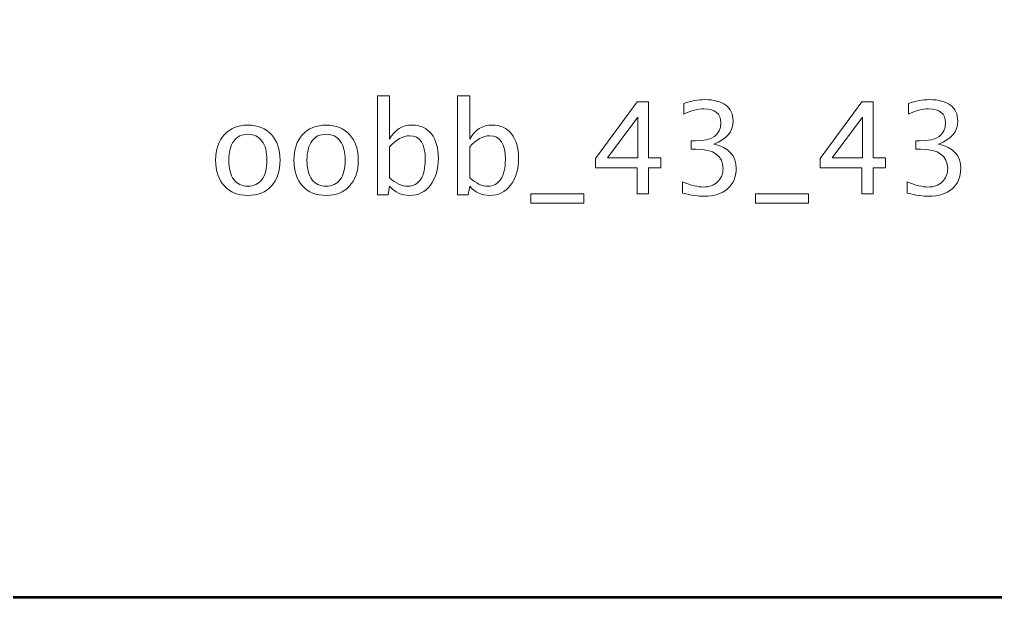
# Model space of a CAD drawing. Header units: centimetres. Extents: x -6.7 to 6.7, y -12.1 to 12.1.
# Drawn here: x -0.966 to 3.903, y 0.15 to 3.035 of the extents above; entities that cross this region are included whole.
import ezdxf

# ---------------------------------------------------------------- set-up
doc = ezdxf.new("R2010")
doc.units = ezdxf.units.CM
doc.header["$MEASUREMENT"] = 0
doc.layers.add('Layer 1', color=7, linetype='Continuous')

msp = doc.modelspace()

# ---------------------------------------------------------------- linework, layer by layer
at = {"layer": 'Layer 1', "lineweight": 53}
msp.add_open_spline([(6.2, 12.05), (6.2, 12.05), (-6.2, 12.05), (-6.2, 12.05), (-6.2, 12.05), (-6.47614, 12.05), (-6.7, 11.82614), (-6.7, 11.55), (-6.7, 11.55), (-6.7, 11.55), (-6.7, 0.65), (-6.7, 0.65), (-6.7, 0.65), (-6.7, 0.37386), (-6.47614, 0.15), (-6.2, 0.15), (-6.2, 0.15), (-6.2, 0.15), (6.2, 0.15), (6.2, 0.15), (6.2, 0.15), (6.47614, 0.15), (6.7, 0.37386), (6.7, 0.65), (6.7, 0.65), (6.7, 0.65), (6.7, 11.55), (6.7, 11.55), (6.7, 11.55), (6.7, 11.82614), (6.47614, 12.05), (6.2, 12.05)], degree=3, knots=[0, 0, 0, 0, 0.1111111, 0.1111111, 0.1111111, 0.1111111, 0.2222222, 0.2222222, 0.2222222, 0.2222222, 0.3333333, 0.3333333, 0.3333333, 0.3333333, 0.4444444, 0.4444444, 0.4444444, 0.4444444, 0.5555556, 0.5555556, 0.5555556, 0.5555556, 0.6666667, 0.6666667, 0.6666667, 0.6666667, 0.7777778, 0.7777778, 0.7777778, 0.7777778, 1, 1, 1, 1], dxfattribs=at)
at = {"layer": 'Layer 1', "color": 5, "lineweight": 9}
for points, knots in [([(0.81951, 2.16059), (0.81951, 2.16059), (0.81951, 2.65399), (0.81951, 2.65399), (0.81951, 2.65399), (0.81951, 2.65399), (0.88047, 2.65399), (0.88047, 2.65399), (0.88047, 2.65399), (0.88047, 2.65399), (0.88047, 2.43734), (0.88047, 2.43734), (0.88047, 2.43734), (0.90545, 2.48444), (0.94302, 2.50794), (0.99309, 2.50794), (0.99309, 2.50794), (1.03362, 2.50794), (1.06548, 2.49322), (1.08876, 2.4637), (1.08876, 2.4637), (1.11204, 2.43417), (1.12369, 2.39385), (1.12369, 2.34273), (1.12369, 2.34273), (1.12369, 2.28706), (1.11046, 2.24208), (1.0841, 2.208), (1.0841, 2.208), (1.05775, 2.17382), (1.02304, 2.15678), (0.98007, 2.15678), (0.98007, 2.15678), (0.94016, 2.15678), (0.90693, 2.17202), (0.88047, 2.20261), (0.88047, 2.20261), (0.88047, 2.20261), (0.87306, 2.16059), (0.87306, 2.16059), (0.87306, 2.16059), (0.87306, 2.16059), (0.81951, 2.16059), (0.81951, 2.16059)], [0, 0, 0, 0, 0.0833333, 0.0833333, 0.0833333, 0.0833333, 0.1666667, 0.1666667, 0.1666667, 0.1666667, 0.25, 0.25, 0.25, 0.25, 0.3333333, 0.3333333, 0.3333333, 0.3333333, 0.4166667, 0.4166667, 0.4166667, 0.4166667, 0.5, 0.5, 0.5, 0.5, 0.5833333, 0.5833333, 0.5833333, 0.5833333, 0.6666667, 0.6666667, 0.6666667, 0.6666667, 0.75, 0.75, 0.75, 0.75, 0.8333333, 0.8333333, 0.8333333, 0.8333333, 1, 1, 1, 1]), ([(1.21914, 2.16059), (1.21914, 2.16059), (1.21914, 2.65399), (1.21914, 2.65399), (1.21914, 2.65399), (1.21914, 2.65399), (1.2801, 2.65399), (1.2801, 2.65399), (1.2801, 2.65399), (1.2801, 2.65399), (1.2801, 2.43734), (1.2801, 2.43734), (1.2801, 2.43734), (1.30508, 2.48444), (1.34265, 2.50794), (1.39272, 2.50794), (1.39272, 2.50794), (1.43325, 2.50794), (1.46511, 2.49322), (1.48839, 2.4637), (1.48839, 2.4637), (1.51167, 2.43417), (1.52332, 2.39385), (1.52332, 2.34273), (1.52332, 2.34273), (1.52332, 2.28706), (1.51009, 2.24208), (1.48373, 2.208), (1.48373, 2.208), (1.45738, 2.17382), (1.42267, 2.15678), (1.3797, 2.15678), (1.3797, 2.15678), (1.33979, 2.15678), (1.30656, 2.17202), (1.2801, 2.20261), (1.2801, 2.20261), (1.2801, 2.20261), (1.27269, 2.16059), (1.27269, 2.16059), (1.27269, 2.16059), (1.27269, 2.16059), (1.21914, 2.16059), (1.21914, 2.16059)], [0, 0, 0, 0, 0.0833333, 0.0833333, 0.0833333, 0.0833333, 0.1666667, 0.1666667, 0.1666667, 0.1666667, 0.25, 0.25, 0.25, 0.25, 0.3333333, 0.3333333, 0.3333333, 0.3333333, 0.4166667, 0.4166667, 0.4166667, 0.4166667, 0.5, 0.5, 0.5, 0.5, 0.5833333, 0.5833333, 0.5833333, 0.5833333, 0.6666667, 0.6666667, 0.6666667, 0.6666667, 0.75, 0.75, 0.75, 0.75, 0.8333333, 0.8333333, 0.8333333, 0.8333333, 1, 1, 1, 1]), ([(2.34162, 2.16758), (2.34162, 2.16758), (2.34162, 2.22473), (2.34162, 2.22473), (2.34162, 2.22473), (2.38522, 2.20737), (2.41941, 2.19869), (2.44449, 2.19869), (2.44449, 2.19869), (2.47402, 2.19869), (2.49784, 2.20716), (2.51615, 2.2242), (2.51615, 2.2242), (2.53446, 2.24124), (2.54356, 2.26346), (2.54356, 2.29077), (2.54356, 2.29077), (2.54356, 2.35554), (2.49848, 2.38792), (2.4083, 2.38792), (2.4083, 2.38792), (2.4083, 2.38792), (2.38417, 2.38792), (2.38417, 2.38792), (2.38417, 2.38792), (2.38417, 2.38792), (2.38417, 2.42888), (2.38417, 2.42888), (2.38417, 2.42888), (2.38417, 2.42888), (2.40554, 2.4292), (2.40554, 2.4292), (2.40554, 2.4292), (2.49032, 2.4292), (2.53277, 2.45904), (2.53277, 2.51884), (2.53277, 2.51884), (2.53277, 2.56572), (2.50461, 2.58922), (2.44841, 2.58922), (2.44841, 2.58922), (2.41824, 2.58922), (2.3848, 2.58054), (2.34797, 2.56318), (2.34797, 2.56318), (2.34797, 2.56318), (2.34797, 2.61652), (2.34797, 2.61652), (2.34797, 2.61652), (2.38406, 2.6288), (2.41888, 2.63494), (2.45232, 2.63494), (2.45232, 2.63494), (2.49784, 2.63494), (2.53287, 2.62583), (2.55721, 2.60763), (2.55721, 2.60763), (2.58155, 2.58953), (2.59373, 2.56318), (2.59373, 2.52868), (2.59373, 2.52868), (2.59373, 2.47481), (2.56187, 2.43639), (2.49805, 2.41353), (2.49805, 2.41353), (2.57203, 2.39628), (2.60897, 2.35575), (2.60897, 2.29172), (2.60897, 2.29172), (2.60897, 2.24854), (2.59468, 2.21457), (2.56621, 2.18991), (2.56621, 2.18991), (2.53774, 2.16525), (2.49858, 2.15297), (2.44883, 2.15297), (2.44883, 2.15297), (2.42047, 2.15297), (2.3848, 2.15784), (2.34162, 2.16758)], [0, 0, 0, 0, 0.047619, 0.047619, 0.047619, 0.047619, 0.0952381, 0.0952381, 0.0952381, 0.0952381, 0.1428571, 0.1428571, 0.1428571, 0.1428571, 0.1904762, 0.1904762, 0.1904762, 0.1904762, 0.2380952, 0.2380952, 0.2380952, 0.2380952, 0.2857143, 0.2857143, 0.2857143, 0.2857143, 0.3333333, 0.3333333, 0.3333333, 0.3333333, 0.3809524, 0.3809524, 0.3809524, 0.3809524, 0.4285714, 0.4285714, 0.4285714, 0.4285714, 0.4761905, 0.4761905, 0.4761905, 0.4761905, 0.5238095, 0.5238095, 0.5238095, 0.5238095, 0.5714286, 0.5714286, 0.5714286, 0.5714286, 0.6190476, 0.6190476, 0.6190476, 0.6190476, 0.6666667, 0.6666667, 0.6666667, 0.6666667, 0.7142857, 0.7142857, 0.7142857, 0.7142857, 0.7619048, 0.7619048, 0.7619048, 0.7619048, 0.8095238, 0.8095238, 0.8095238, 0.8095238, 0.8571429, 0.8571429, 0.8571429, 0.8571429, 0.9047619, 0.9047619, 0.9047619, 0.9047619, 1, 1, 1, 1]), ([(3.46219, 2.16758), (3.46219, 2.16758), (3.46219, 2.22473), (3.46219, 2.22473), (3.46219, 2.22473), (3.50579, 2.20737), (3.53998, 2.19869), (3.56506, 2.19869), (3.56506, 2.19869), (3.59459, 2.19869), (3.61841, 2.20716), (3.63672, 2.2242), (3.63672, 2.2242), (3.65503, 2.24124), (3.66413, 2.26346), (3.66413, 2.29077), (3.66413, 2.29077), (3.66413, 2.35554), (3.61905, 2.38792), (3.52887, 2.38792), (3.52887, 2.38792), (3.52887, 2.38792), (3.50474, 2.38792), (3.50474, 2.38792), (3.50474, 2.38792), (3.50474, 2.38792), (3.50474, 2.42888), (3.50474, 2.42888), (3.50474, 2.42888), (3.50474, 2.42888), (3.52611, 2.4292), (3.52611, 2.4292), (3.52611, 2.4292), (3.61089, 2.4292), (3.65334, 2.45904), (3.65334, 2.51884), (3.65334, 2.51884), (3.65334, 2.56572), (3.62518, 2.58922), (3.56898, 2.58922), (3.56898, 2.58922), (3.53881, 2.58922), (3.50537, 2.58054), (3.46854, 2.56318), (3.46854, 2.56318), (3.46854, 2.56318), (3.46854, 2.61652), (3.46854, 2.61652), (3.46854, 2.61652), (3.50463, 2.6288), (3.53945, 2.63494), (3.57289, 2.63494), (3.57289, 2.63494), (3.61841, 2.63494), (3.65344, 2.62583), (3.67778, 2.60763), (3.67778, 2.60763), (3.70212, 2.58953), (3.7143, 2.56318), (3.7143, 2.52868), (3.7143, 2.52868), (3.7143, 2.47481), (3.68244, 2.43639), (3.61862, 2.41353), (3.61862, 2.41353), (3.6926, 2.39628), (3.72954, 2.35575), (3.72954, 2.29172), (3.72954, 2.29172), (3.72954, 2.24854), (3.71525, 2.21457), (3.68678, 2.18991), (3.68678, 2.18991), (3.65831, 2.16525), (3.61915, 2.15297), (3.5694, 2.15297), (3.5694, 2.15297), (3.54104, 2.15297), (3.50537, 2.15784), (3.46219, 2.16758)], [0, 0, 0, 0, 0.047619, 0.047619, 0.047619, 0.047619, 0.0952381, 0.0952381, 0.0952381, 0.0952381, 0.1428571, 0.1428571, 0.1428571, 0.1428571, 0.1904762, 0.1904762, 0.1904762, 0.1904762, 0.2380952, 0.2380952, 0.2380952, 0.2380952, 0.2857143, 0.2857143, 0.2857143, 0.2857143, 0.3333333, 0.3333333, 0.3333333, 0.3333333, 0.3809524, 0.3809524, 0.3809524, 0.3809524, 0.4285714, 0.4285714, 0.4285714, 0.4285714, 0.4761905, 0.4761905, 0.4761905, 0.4761905, 0.5238095, 0.5238095, 0.5238095, 0.5238095, 0.5714286, 0.5714286, 0.5714286, 0.5714286, 0.6190476, 0.6190476, 0.6190476, 0.6190476, 0.6666667, 0.6666667, 0.6666667, 0.6666667, 0.7142857, 0.7142857, 0.7142857, 0.7142857, 0.7619048, 0.7619048, 0.7619048, 0.7619048, 0.8095238, 0.8095238, 0.8095238, 0.8095238, 0.8571429, 0.8571429, 0.8571429, 0.8571429, 0.9047619, 0.9047619, 0.9047619, 0.9047619, 1, 1, 1, 1]), ([(2.11473, 2.1644), (2.11473, 2.1644), (2.11473, 2.29458), (2.11473, 2.29458), (2.11473, 2.29458), (2.11473, 2.29458), (1.90771, 2.29458), (1.90771, 2.29458), (1.90771, 2.29458), (1.90771, 2.29458), (1.90771, 2.34093), (1.90771, 2.34093), (1.90771, 2.34093), (1.90771, 2.34093), (2.11473, 2.62351), (2.11473, 2.62351), (2.11473, 2.62351), (2.11473, 2.62351), (2.17188, 2.62351), (2.17188, 2.62351), (2.17188, 2.62351), (2.17188, 2.62351), (2.17188, 2.34474), (2.17188, 2.34474), (2.17188, 2.34474), (2.17188, 2.34474), (2.23347, 2.34474), (2.23347, 2.34474), (2.23347, 2.34474), (2.23347, 2.34474), (2.23347, 2.29458), (2.23347, 2.29458), (2.23347, 2.29458), (2.23347, 2.29458), (2.17188, 2.29458), (2.17188, 2.29458), (2.17188, 2.29458), (2.17188, 2.29458), (2.17188, 2.1644), (2.17188, 2.1644), (2.17188, 2.1644), (2.17188, 2.1644), (2.11473, 2.1644), (2.11473, 2.1644)], [0, 0, 0, 0, 0.0833333, 0.0833333, 0.0833333, 0.0833333, 0.1666667, 0.1666667, 0.1666667, 0.1666667, 0.25, 0.25, 0.25, 0.25, 0.3333333, 0.3333333, 0.3333333, 0.3333333, 0.4166667, 0.4166667, 0.4166667, 0.4166667, 0.5, 0.5, 0.5, 0.5, 0.5833333, 0.5833333, 0.5833333, 0.5833333, 0.6666667, 0.6666667, 0.6666667, 0.6666667, 0.75, 0.75, 0.75, 0.75, 0.8333333, 0.8333333, 0.8333333, 0.8333333, 1, 1, 1, 1]), ([(3.2353, 2.1644), (3.2353, 2.1644), (3.2353, 2.29458), (3.2353, 2.29458), (3.2353, 2.29458), (3.2353, 2.29458), (3.02828, 2.29458), (3.02828, 2.29458), (3.02828, 2.29458), (3.02828, 2.29458), (3.02828, 2.34093), (3.02828, 2.34093), (3.02828, 2.34093), (3.02828, 2.34093), (3.2353, 2.62351), (3.2353, 2.62351), (3.2353, 2.62351), (3.2353, 2.62351), (3.29245, 2.62351), (3.29245, 2.62351), (3.29245, 2.62351), (3.29245, 2.62351), (3.29245, 2.34474), (3.29245, 2.34474), (3.29245, 2.34474), (3.29245, 2.34474), (3.35404, 2.34474), (3.35404, 2.34474), (3.35404, 2.34474), (3.35404, 2.34474), (3.35404, 2.29458), (3.35404, 2.29458), (3.35404, 2.29458), (3.35404, 2.29458), (3.29245, 2.29458), (3.29245, 2.29458), (3.29245, 2.29458), (3.29245, 2.29458), (3.29245, 2.1644), (3.29245, 2.1644), (3.29245, 2.1644), (3.29245, 2.1644), (3.2353, 2.1644), (3.2353, 2.1644)], [0, 0, 0, 0, 0.0833333, 0.0833333, 0.0833333, 0.0833333, 0.1666667, 0.1666667, 0.1666667, 0.1666667, 0.25, 0.25, 0.25, 0.25, 0.3333333, 0.3333333, 0.3333333, 0.3333333, 0.4166667, 0.4166667, 0.4166667, 0.4166667, 0.5, 0.5, 0.5, 0.5, 0.5833333, 0.5833333, 0.5833333, 0.5833333, 0.6666667, 0.6666667, 0.6666667, 0.6666667, 0.75, 0.75, 0.75, 0.75, 0.8333333, 0.8333333, 0.8333333, 0.8333333, 1, 1, 1, 1]), ([(1.96792, 2.34474), (1.96792, 2.34474), (2.11854, 2.34474), (2.11854, 2.34474), (2.11854, 2.34474), (2.11854, 2.34474), (2.11854, 2.54815), (2.11854, 2.54815), (2.11854, 2.54815), (2.11854, 2.54815), (1.96792, 2.34474), (1.96792, 2.34474)], [0, 0, 0, 0, 0.25, 0.25, 0.25, 0.25, 0.5, 0.5, 0.5, 0.5, 1, 1, 1, 1]), ([(3.08849, 2.34474), (3.08849, 2.34474), (3.23911, 2.34474), (3.23911, 2.34474), (3.23911, 2.34474), (3.23911, 2.34474), (3.23911, 2.54815), (3.23911, 2.54815), (3.23911, 2.54815), (3.23911, 2.54815), (3.08849, 2.34474), (3.08849, 2.34474)], [0, 0, 0, 0, 0.25, 0.25, 0.25, 0.25, 0.5, 0.5, 0.5, 0.5, 1, 1, 1, 1]), ([(0.17329, 2.15678), (0.12386, 2.15678), (0.0847, 2.17255), (0.05592, 2.20409), (0.05592, 2.20409), (0.02702, 2.23563), (0.01263, 2.27849), (0.01263, 2.33257), (0.01263, 2.33257), (0.01263, 2.38654), (0.02702, 2.4293), (0.05592, 2.46073), (0.05592, 2.46073), (0.0847, 2.49217), (0.12386, 2.50794), (0.17329, 2.50794), (0.17329, 2.50794), (0.22272, 2.50794), (0.26188, 2.49217), (0.29066, 2.46073), (0.29066, 2.46073), (0.31956, 2.4293), (0.33395, 2.38654), (0.33395, 2.33257), (0.33395, 2.33257), (0.33395, 2.27849), (0.31956, 2.23563), (0.29066, 2.20409), (0.29066, 2.20409), (0.26188, 2.17255), (0.22272, 2.15678), (0.17329, 2.15678)], [0, 0, 0, 0, 0.1111111, 0.1111111, 0.1111111, 0.1111111, 0.2222222, 0.2222222, 0.2222222, 0.2222222, 0.3333333, 0.3333333, 0.3333333, 0.3333333, 0.4444444, 0.4444444, 0.4444444, 0.4444444, 0.5555556, 0.5555556, 0.5555556, 0.5555556, 0.6666667, 0.6666667, 0.6666667, 0.6666667, 0.7777778, 0.7777778, 0.7777778, 0.7777778, 1, 1, 1, 1]), ([(0.5634, 2.15678), (0.51397, 2.15678), (0.47481, 2.17255), (0.44603, 2.20409), (0.44603, 2.20409), (0.41713, 2.23563), (0.40274, 2.27849), (0.40274, 2.33257), (0.40274, 2.33257), (0.40274, 2.38654), (0.41713, 2.4293), (0.44603, 2.46073), (0.44603, 2.46073), (0.47481, 2.49217), (0.51397, 2.50794), (0.5634, 2.50794), (0.5634, 2.50794), (0.61283, 2.50794), (0.65199, 2.49217), (0.68077, 2.46073), (0.68077, 2.46073), (0.70967, 2.4293), (0.72406, 2.38654), (0.72406, 2.33257), (0.72406, 2.33257), (0.72406, 2.27849), (0.70967, 2.23563), (0.68077, 2.20409), (0.68077, 2.20409), (0.65199, 2.17255), (0.61283, 2.15678), (0.5634, 2.15678)], [0, 0, 0, 0, 0.1111111, 0.1111111, 0.1111111, 0.1111111, 0.2222222, 0.2222222, 0.2222222, 0.2222222, 0.3333333, 0.3333333, 0.3333333, 0.3333333, 0.4444444, 0.4444444, 0.4444444, 0.4444444, 0.5555556, 0.5555556, 0.5555556, 0.5555556, 0.6666667, 0.6666667, 0.6666667, 0.6666667, 0.7777778, 0.7777778, 0.7777778, 0.7777778, 1, 1, 1, 1]), ([(0.17318, 2.2025), (0.20335, 2.2025), (0.22685, 2.21382), (0.24357, 2.23658), (0.24357, 2.23658), (0.26018, 2.25923), (0.26855, 2.29129), (0.26855, 2.33257), (0.26855, 2.33257), (0.26855, 2.37374), (0.26018, 2.4057), (0.24357, 2.42835), (0.24357, 2.42835), (0.22685, 2.45089), (0.20335, 2.46222), (0.17318, 2.46222), (0.17318, 2.46222), (0.14291, 2.46222), (0.11942, 2.45089), (0.10291, 2.42835), (0.10291, 2.42835), (0.08629, 2.4057), (0.07804, 2.37374), (0.07804, 2.33257), (0.07804, 2.33257), (0.07804, 2.29129), (0.08629, 2.25923), (0.10291, 2.23658), (0.10291, 2.23658), (0.11942, 2.21382), (0.14291, 2.2025), (0.17318, 2.2025)], [0, 0, 0, 0, 0.1111111, 0.1111111, 0.1111111, 0.1111111, 0.2222222, 0.2222222, 0.2222222, 0.2222222, 0.3333333, 0.3333333, 0.3333333, 0.3333333, 0.4444444, 0.4444444, 0.4444444, 0.4444444, 0.5555556, 0.5555556, 0.5555556, 0.5555556, 0.6666667, 0.6666667, 0.6666667, 0.6666667, 0.7777778, 0.7777778, 0.7777778, 0.7777778, 1, 1, 1, 1]), ([(0.56329, 2.2025), (0.59346, 2.2025), (0.61696, 2.21382), (0.63368, 2.23658), (0.63368, 2.23658), (0.65029, 2.25923), (0.65866, 2.29129), (0.65866, 2.33257), (0.65866, 2.33257), (0.65866, 2.37374), (0.65029, 2.4057), (0.63368, 2.42835), (0.63368, 2.42835), (0.61696, 2.45089), (0.59346, 2.46222), (0.56329, 2.46222), (0.56329, 2.46222), (0.53302, 2.46222), (0.50953, 2.45089), (0.49302, 2.42835), (0.49302, 2.42835), (0.4764, 2.4057), (0.46815, 2.37374), (0.46815, 2.33257), (0.46815, 2.33257), (0.46815, 2.29129), (0.4764, 2.25923), (0.49302, 2.23658), (0.49302, 2.23658), (0.50953, 2.21382), (0.53302, 2.2025), (0.56329, 2.2025)], [0, 0, 0, 0, 0.1111111, 0.1111111, 0.1111111, 0.1111111, 0.2222222, 0.2222222, 0.2222222, 0.2222222, 0.3333333, 0.3333333, 0.3333333, 0.3333333, 0.4444444, 0.4444444, 0.4444444, 0.4444444, 0.5555556, 0.5555556, 0.5555556, 0.5555556, 0.6666667, 0.6666667, 0.6666667, 0.6666667, 0.7777778, 0.7777778, 0.7777778, 0.7777778, 1, 1, 1, 1]), ([(0.88047, 2.24462), (0.9119, 2.21658), (0.94185, 2.2025), (0.97032, 2.2025), (0.97032, 2.2025), (0.99838, 2.2025), (1.02007, 2.21425), (1.03531, 2.23764), (1.03531, 2.23764), (1.05066, 2.26103), (1.05828, 2.29394), (1.05828, 2.33649), (1.05828, 2.33649), (1.05828, 2.41523), (1.03225, 2.4546), (0.98018, 2.4546), (0.98018, 2.4546), (0.94609, 2.4546), (0.91286, 2.43618), (0.88047, 2.39924), (0.88047, 2.39924), (0.88047, 2.39924), (0.88047, 2.24462), (0.88047, 2.24462)], [0, 0, 0, 0, 0.1428571, 0.1428571, 0.1428571, 0.1428571, 0.2857143, 0.2857143, 0.2857143, 0.2857143, 0.4285714, 0.4285714, 0.4285714, 0.4285714, 0.5714286, 0.5714286, 0.5714286, 0.5714286, 0.7142857, 0.7142857, 0.7142857, 0.7142857, 1, 1, 1, 1]), ([(1.2801, 2.24462), (1.31153, 2.21658), (1.34148, 2.2025), (1.36995, 2.2025), (1.36995, 2.2025), (1.39801, 2.2025), (1.4197, 2.21425), (1.43494, 2.23764), (1.43494, 2.23764), (1.45029, 2.26103), (1.45791, 2.29394), (1.45791, 2.33649), (1.45791, 2.33649), (1.45791, 2.41523), (1.43188, 2.4546), (1.37981, 2.4546), (1.37981, 2.4546), (1.34572, 2.4546), (1.31249, 2.43618), (1.2801, 2.39924), (1.2801, 2.39924), (1.2801, 2.39924), (1.2801, 2.24462), (1.2801, 2.24462)], [0, 0, 0, 0, 0.1428571, 0.1428571, 0.1428571, 0.1428571, 0.2857143, 0.2857143, 0.2857143, 0.2857143, 0.4285714, 0.4285714, 0.4285714, 0.4285714, 0.5714286, 0.5714286, 0.5714286, 0.5714286, 0.7142857, 0.7142857, 0.7142857, 0.7142857, 1, 1, 1, 1]), ([(1.58449, 2.11868), (1.58449, 2.11868), (1.58449, 2.1644), (1.58449, 2.1644), (1.58449, 2.1644), (1.58449, 2.1644), (1.84866, 2.1644), (1.84866, 2.1644), (1.84866, 2.1644), (1.84866, 2.1644), (1.84866, 2.11868), (1.84866, 2.11868), (1.84866, 2.11868), (1.84866, 2.11868), (1.58449, 2.11868), (1.58449, 2.11868)], [0, 0, 0, 0, 0.2, 0.2, 0.2, 0.2, 0.4, 0.4, 0.4, 0.4, 0.6, 0.6, 0.6, 0.6, 1, 1, 1, 1]), ([(2.70506, 2.11868), (2.70506, 2.11868), (2.70506, 2.1644), (2.70506, 2.1644), (2.70506, 2.1644), (2.70506, 2.1644), (2.96923, 2.1644), (2.96923, 2.1644), (2.96923, 2.1644), (2.96923, 2.1644), (2.96923, 2.11868), (2.96923, 2.11868), (2.96923, 2.11868), (2.96923, 2.11868), (2.70506, 2.11868), (2.70506, 2.11868)], [0, 0, 0, 0, 0.2, 0.2, 0.2, 0.2, 0.4, 0.4, 0.4, 0.4, 0.6, 0.6, 0.6, 0.6, 1, 1, 1, 1])]:
    msp.add_open_spline(points, degree=3, knots=knots, dxfattribs=at)

doc.saveas('drawing.dxf')
